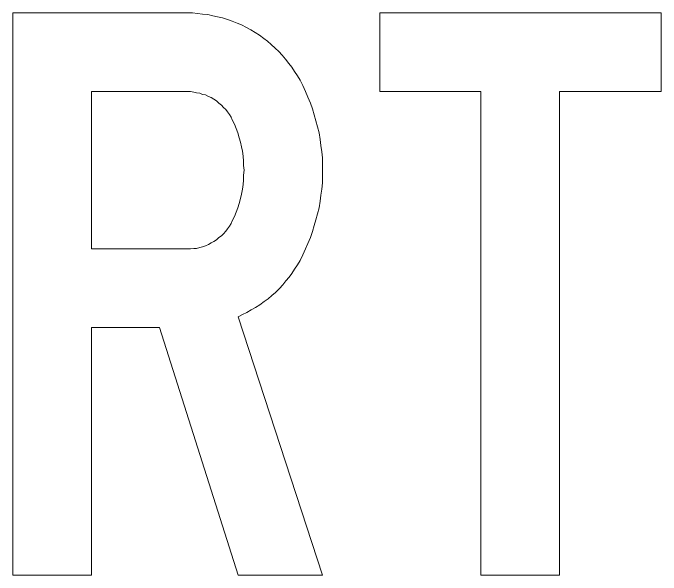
# Model space of a CAD drawing. Extents: x 0 to 420, y 0 to 297.
# Drawn here: x 226.34 to 240.16, y 193.35 to 205.34 of the extents above; entities that cross this region are included whole.
import ezdxf

# ---------------------------------------------------------------- set-up
doc = ezdxf.new("R2010")
doc.units = 0
doc.layers.add('L25', color=1, linetype='CONTINUOUS')

msp = doc.modelspace()

# ---------------------------------------------------------------- linework, layer by layer
at = {"layer": 'L25', "lineweight": 0}
for points in [[(232.46225, 200.066127), (232.520128, 200.181885), (232.578007, 200.309219), (232.62431, 200.424976), (232.682189, 200.55231), (232.728492, 200.679643), (232.76322, 200.806977), (232.797947, 200.93431), (232.832674, 201.061644), (232.867402, 201.188977), (232.890553, 201.327886), (232.902129, 201.45522), (232.92528, 201.582553), (232.936856, 201.721463), (232.936856, 201.848796), (232.936856, 201.987705), (232.936856, 202.115039), (232.936856, 202.253948), (232.92528, 202.381281), (232.902129, 202.520191), (232.890553, 202.647524), (232.867402, 202.786433), (232.832674, 202.913767), (232.797947, 203.0411), (232.76322, 203.168434), (232.728492, 203.295767), (232.682189, 203.423101), (232.62431, 203.550434), (232.578007, 203.666192), (232.520128, 203.793525), (232.46225, 203.909283), (232.404371, 204.001889), (232.346492, 204.094495), (232.288613, 204.187101), (232.219158, 204.268132), (232.149704, 204.360738), (232.080249, 204.441768), (232.010795, 204.522799), (231.929764, 204.592253), (231.848734, 204.673284), (231.767703, 204.742738), (231.686673, 204.800617), (231.594067, 204.870072), (231.501461, 204.927951), (231.408855, 204.98583), (231.316248, 205.032133), (231.212066, 205.090011), (231.11946, 205.124739), (231.015278, 205.171042), (230.911096, 205.205769), (230.806915, 205.240496), (230.702733, 205.263648), (230.598551, 205.2868), (230.494369, 205.309951), (230.378611, 205.321527), (230.274429, 205.333103), (230.170247, 205.344678), (230.05449, 205.344678), (226.338667, 205.344678), (226.338667, 193.352181), (228.017154, 193.352181), (228.017154, 198.630732), (229.464125, 198.630732), (231.142612, 193.352181), (232.936856, 193.352181), (231.142612, 198.862247), (231.235218, 198.908551), (231.327824, 198.954854), (231.42043, 199.012732), (231.513036, 199.059036), (231.605643, 199.116914), (231.698249, 199.186369), (231.779279, 199.244248), (231.86031, 199.313702), (231.94134, 199.383157), (232.02237, 199.464187), (232.091825, 199.545218), (232.16128, 199.626248), (232.230734, 199.707279), (232.288613, 199.788309), (232.346492, 199.880915), (232.404371, 199.973521)], [(236.316981, 193.352181), (236.316981, 203.666192), (234.163888, 203.666192), (234.163888, 205.344678), (240.160136, 205.344678), (240.160136, 203.666192), (237.995467, 203.666192), (237.995467, 193.352181), (236.316981, 193.352181)], [(230.05449, 200.309219), (228.017154, 200.309219), (228.017154, 203.666192), (230.05449, 203.666192), (230.123944, 203.666192), (230.193399, 203.654616), (230.251278, 203.64304), (230.320732, 203.631465), (230.378611, 203.608313), (230.448066, 203.596737), (230.505945, 203.56201), (230.563823, 203.538858), (230.621702, 203.504131), (230.679581, 203.469404), (230.725884, 203.423101), (230.783763, 203.376798), (230.830066, 203.330494), (230.876369, 203.284191), (230.911096, 203.237888), (230.9574, 203.180009), (230.992127, 203.122131), (231.015278, 203.064252), (231.061581, 202.971646), (231.096309, 202.879039), (231.131036, 202.786433), (231.165763, 202.682251), (231.188915, 202.589645), (231.212066, 202.485463), (231.235218, 202.392857), (231.246794, 202.288675), (231.25837, 202.184493), (231.25837, 202.091887), (231.269945, 201.987705), (231.25837, 201.883523), (231.25837, 201.779341), (231.246794, 201.686735), (231.235218, 201.582553), (231.212066, 201.478371), (231.188915, 201.385765), (231.165763, 201.281583), (231.131036, 201.188977), (231.096309, 201.096371), (231.061581, 201.003765), (231.015278, 200.911159), (230.992127, 200.85328), (230.9574, 200.795401), (230.911096, 200.737522), (230.876369, 200.691219), (230.830066, 200.63334), (230.783763, 200.587037), (230.725884, 200.55231), (230.679581, 200.506007), (230.621702, 200.471279), (230.563823, 200.436552), (230.505945, 200.401825), (230.448066, 200.378673), (230.378611, 200.355522), (230.320732, 200.343946), (230.251278, 200.320794), (230.193399, 200.320794), (230.123944, 200.309219)]]:
    msp.add_lwpolyline(points, close=True, dxfattribs=at)

doc.saveas('drawing.dxf')
